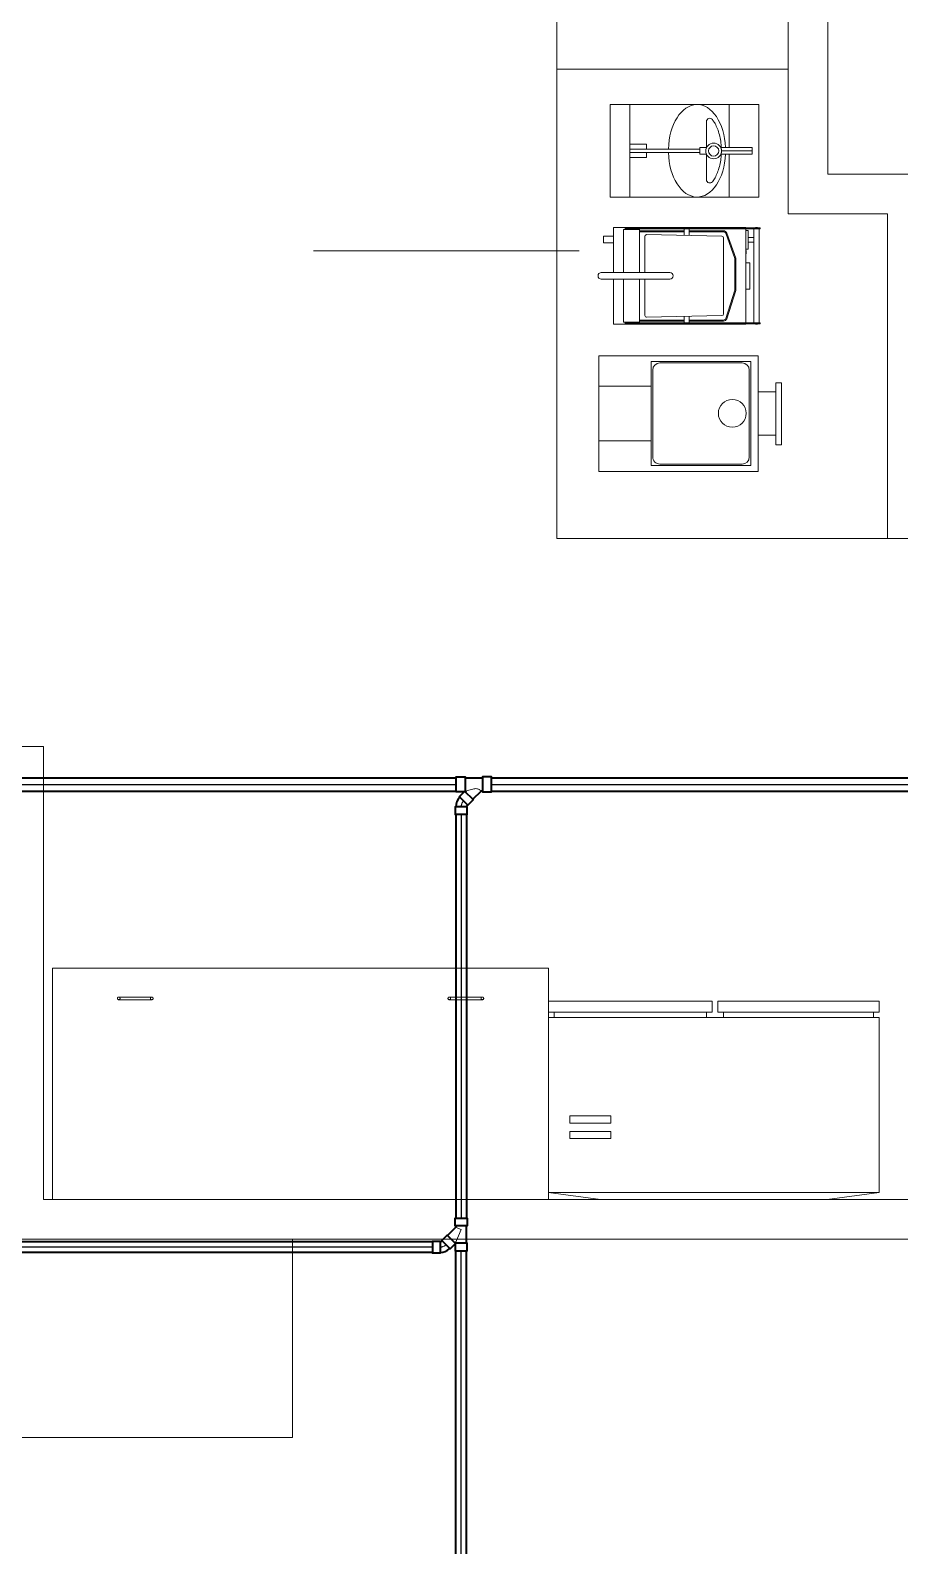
# Model space of a CAD drawing. Header units: metres. Extents: x 1587 to 89247, y -60 to 14723.
# Drawn here: x 83774 to 86404, y 6613 to 11198 of the extents above; entities that cross this region are included whole.
import ezdxf

# ---------------------------------------------------------------- set-up
doc = ezdxf.new("R2010")
doc.units = ezdxf.units.M
doc.header["$LTSCALE"] = 10
doc.linetypes.add('AXES', pattern=[50.8, 31.75, -6.35, 6.35, -6.35])
doc.linetypes.add('HIDDEN2', pattern=[4.7625, 3.175, -1.5875])
doc.layers.get('0').update_dxf_attribs({"color": 253, "lineweight": 0})
doc.layers.add('Furniture', color=7, linetype='Continuous', lineweight=13)
doc.layers.add('SN-RW', color=3, linetype='Continuous', lineweight=5)
for name, color, linetype in [('SN-RW-32', 3, 'Continuous'), ('SN-RW-32-SingleLine', 3, 'Continuous'), ('SN-RW-40', 3, 'Continuous'), ('SN-RW-40-SingleLine', 3, 'Continuous'), ('SN-RW-thin', 7, 'Continuous')]:
    doc.layers.add(name, color=color, linetype=linetype)

# ---------------------------------------------------------------- blocks, each defined once
blk = doc.blocks.new('A$C70A3162A')
at = {"layer": 'Furniture'}
for p, q in [((0, 0.4269), (0.0944, 0.4396)), ((0, 0.1096), (0, 0.4269)), ((0, 0.4269), (0, 0.1096)), ((0.6, 0.4269), (0, 0.4269)), ((0.6, 0.4269), (0, 0.4269)), ((0.5056, 0.4396), (0.0944, 0.4396)), ((0.6, 0.4269), (0.5056, 0.4396)), ((0.6, 0.1096), (0.6, 0.4269)), ((0.6, 0.1096), (0.6, 0.4269)), ((0.5614, 0.3292), (0.4869, 0.3292)), ((0.4869, 0.3292), (0.4869, 0.3164)), ((0.4869, 0.3164), (0.5614, 0.3164)), ((0.5614, 0.3164), (0.5614, 0.3292)), ((0.5614, 0.301), (0.4869, 0.301)), ((0.4869, 0.301), (0.4869, 0.2881)), ((0.4869, 0.2881), (0.5614, 0.2881)), ((0.5614, 0.2881), (0.5614, 0.301)), ((0.6, 0.1096), (0, 0.1096)), ((0, 0.1096), (0.6, 0.1096)), ((0.293, 0.0996), (0, 0.0996)), ((0, 0.0996), (0, 0.0796)), ((0.0105, 0.0996), (0.0105, 0.1096)), ((0.2825, 0.0996), (0.2825, 0.1096)), ((0.293, 0.0796), (0.293, 0.0996)), ((0.303, 0.0796), (0.303, 0.0996)), ((0.6, 0.0996), (0.303, 0.0996)), ((0.6, 0.0996), (0.303, 0.0996)), ((0.313, 0.0996), (0.313, 0.1096)), ((0.59, 0.0996), (0.59, 0.1096)), ((0.6, 0.0796), (0.6, 0.0996)), ((0.6, 0.0796), (0.6, 0.0996)), ((0.293, 0.0796), (0, 0.0796)), ((0.303, 0.0796), (0.6, 0.0796)), ((0.6, 0.0796), (0.303, 0.0796))]:
    blk.add_line(p, q, dxfattribs=at)
blk = doc.blocks.new('fdfddsd')
at = {"layer": 'Furniture'}
for p, q in [((1373.6775, 52.1497), (1373.6775, 52.1322)), ((1373.6775, 52.1497), (1373.8655, 52.1497)), ((1373.8655, 52.1497), (1373.6775, 52.1497)), ((1373.6775, 52.1322), (1373.8655, 52.1322)), ((1373.6775, 52.1322), (1373.8655, 52.1322)), ((1373.7048, 52.0787), (1373.7048, 52.1322)), ((1373.8361, 52.0787), (1373.8361, 52.1322)), ((1373.8655, 52.1322), (1373.8655, 52.1497)), ((1373.5955, 52.0787), (1373.9455, 52.0787)), ((1373.5955, 51.5967), (1373.5955, 52.0787)), ((1373.613, 52.0562), (1373.928, 52.0562)), ((1373.613, 51.7555), (1373.613, 52.0562)), ((1373.6392, 52.0518), (1373.9017, 52.0518)), ((1373.928, 51.7555), (1373.928, 52.0562)), ((1373.9455, 52.0787), (1373.9455, 51.5967)), ((1373.5955, 51.9005), (1373.5955, 52.0387)), ((1373.6173, 51.7817), (1373.6173, 52.0299)), ((1373.9236, 51.7817), (1373.9236, 52.0299)), ((1373.613, 51.7555), (1373.928, 51.7555)), ((1373.6392, 51.7598), (1373.9017, 51.7598)), ((1373.6873, 51.5967), (1373.6873, 51.7555)), ((1373.8536, 51.5967), (1373.8536, 51.7555)), ((1373.9455, 51.5967), (1373.5955, 51.5967))]:
    blk.add_line(p, q, dxfattribs=at)
blk.add_circle((1373.7699, 52.0004), 0.0421, dxfattribs=at)
for centre, start, end in [((1373.6392, 52.0299), 90, 180), ((1373.9017, 52.0299), 360, 90), ((1373.6392, 51.7817), 180, 270), ((1373.9017, 51.7817), 270, 360)]:
    blk.add_arc(centre, 0.0219, start, end, dxfattribs=at)
blk = doc.blocks.new('dfdfddsfds')
at = {"layer": 'Furniture'}
for p, q in [((1373.0291, 52.1495), (1372.6291, 52.1495)), ((1372.6291, 52.1495), (1372.6291, 52.013)), ((1372.6591, 52.143), (1372.7071, 52.143)), ((1372.6591, 52.143), (1372.6591, 52.013)), ((1372.6641, 52.1485), (1373.0291, 52.1485)), ((1372.6641, 52.1455), (1372.6641, 52.1485)), ((1373.0291, 52.1455), (1372.6641, 52.1455)), ((1372.6701, 52.1485), (1372.6701, 52.1495)), ((1372.6701, 52.1455), (1372.6701, 52.143)), ((1372.6801, 52.1485), (1372.6801, 52.1495)), ((1372.6801, 52.1455), (1372.6801, 52.143)), ((1372.7071, 52.143), (1372.7071, 52.013)), ((1372.8426, 52.1395), (1372.7071, 52.1395)), ((1372.8426, 52.1365), (1372.7071, 52.1365)), ((1372.8426, 52.1455), (1372.8426, 52.1255)), ((1372.8576, 52.1455), (1372.8576, 52.1251)), ((1372.962, 52.1395), (1372.8576, 52.1395)), ((1372.8576, 52.1365), (1372.962, 52.1365)), ((1372.9686, 52.1318), (1372.9957, 52.0557)), ((1372.9985, 52.0567), (1372.9714, 52.1328)), ((1373.0291, 52.1485), (1373.0291, 52.1495)), ((1373.0581, 52.1485), (1373.0291, 52.1485)), ((1373.0291, 52.1455), (1373.0291, 52.14)), ((1373.0691, 52.1455), (1373.0291, 52.1455)), ((1373.0291, 52.0839), (1373.0291, 52.14)), ((1373.0291, 52.14), (1373.0366, 52.14)), ((1373.0366, 52.14), (1373.0366, 52.0839)), ((1373.0531, 51.8605), (1373.0531, 52.1455)), ((1373.0581, 52.1495), (1373.0581, 52.1485)), ((1373.0641, 52.1495), (1373.0581, 52.1495)), ((1373.0641, 52.1485), (1373.0581, 52.1485)), ((1373.0641, 52.1495), (1373.0641, 52.1485)), ((1373.0641, 52.1485), (1373.0721, 52.1485)), ((1373.0691, 52.1455), (1373.0721, 52.1455)), ((1373.0691, 51.8605), (1373.0691, 52.1455)), ((1373.0721, 52.1455), (1373.0721, 52.1485)), ((1372.5991, 52.1235), (1372.5991, 52.1035)), ((1372.6291, 52.1235), (1372.5991, 52.1235)), ((1372.5991, 52.1035), (1372.6291, 52.1035)), ((1372.7241, 52.013), (1372.7241, 52.123)), ((1372.9571, 52.123), (1372.7292, 52.128)), ((1372.9621, 51.888), (1372.9621, 52.118)), ((1373.0531, 52.119), (1373.0366, 52.119)), ((1373.0531, 52.105), (1373.0366, 52.105)), ((1372.9961, 52.0534), (1372.9961, 51.9623)), ((1372.9991, 51.9623), (1372.9991, 52.0534)), ((1373.0291, 52.0795), (1373.0291, 52.0839)), ((1373.0366, 52.0839), (1373.0291, 52.0839)), ((1373.0291, 52.0795), (1373.0291, 51.8605)), ((1373.0301, 52.0795), (1373.0291, 52.0795)), ((1373.0301, 52.0695), (1373.0291, 52.0695)), ((1373.0411, 52.043), (1373.0291, 52.043)), ((1373.0301, 52.0695), (1373.0301, 52.0795)), ((1373.0411, 51.963), (1373.0411, 52.043)), ((1372.6291, 52.013), (1372.5921, 52.013)), ((1372.7991, 52.013), (1372.6291, 52.013)), ((1372.5921, 51.993), (1372.6291, 51.993)), ((1372.6291, 51.993), (1372.7991, 51.993)), ((1372.6291, 51.8565), (1372.6291, 51.993)), ((1372.6591, 51.863), (1372.6591, 51.993)), ((1372.7071, 51.863), (1372.7071, 51.993)), ((1372.7241, 51.993), (1372.7241, 51.883)), ((1372.9957, 51.9602), (1372.9684, 51.8743)), ((1372.9713, 51.8734), (1372.9986, 51.9593)), ((1373.0411, 51.963), (1373.0291, 51.963)), ((1372.6291, 51.8565), (1373.0291, 51.8565)), ((1372.6591, 51.863), (1372.7071, 51.863)), ((1373.0291, 51.8605), (1372.6641, 51.8605)), ((1372.6641, 51.8575), (1372.6641, 51.8605)), ((1372.6641, 51.8575), (1373.0291, 51.8575)), ((1372.6701, 51.8605), (1372.6701, 51.863)), ((1372.6701, 51.8575), (1372.6701, 51.8565)), ((1372.6801, 51.8605), (1372.6801, 51.863)), ((1372.6801, 51.8575), (1372.6801, 51.8565)), ((1372.8426, 51.8695), (1372.7071, 51.8695)), ((1372.7071, 51.8665), (1372.8426, 51.8665)), ((1372.7292, 51.878), (1372.9571, 51.883)), ((1372.8426, 51.8605), (1372.8426, 51.8804)), ((1372.8576, 51.8605), (1372.8576, 51.8808)), ((1372.9618, 51.8695), (1372.8576, 51.8695)), ((1372.9618, 51.8665), (1372.8576, 51.8665)), ((1373.0691, 51.8605), (1373.0291, 51.8605)), ((1373.0581, 51.8575), (1373.0291, 51.8575)), ((1373.0291, 51.8565), (1373.0291, 51.8575)), ((1373.0641, 51.8575), (1373.0581, 51.8575)), ((1373.0581, 51.8565), (1373.0581, 51.8575)), ((1373.0641, 51.8565), (1373.0581, 51.8565)), ((1373.0641, 51.8575), (1373.0721, 51.8575)), ((1373.0641, 51.8565), (1373.0641, 51.8575)), ((1373.0721, 51.8605), (1373.0691, 51.8605)), ((1373.0721, 51.8575), (1373.0721, 51.8605))]:
    blk.add_line(p, q, dxfattribs=at)
for centre, radius, start, end in [((1372.962, 52.1295), 0.01, 19.5821, 90), ((1372.962, 52.1295), 0.007, 19.5821, 90), ((1372.7291, 52.123), 0.005, 88.7434, 180), ((1372.9571, 52.118), 0.005, 360, 90), ((1372.9891, 52.0534), 0.007, 360, 19.5821), ((1372.9891, 52.0534), 0.01, 360, 19.5821), ((1372.5921, 52.003), 0.01, 90, 270), ((1372.7991, 52.003), 0.01, 270, 90), ((1372.9891, 51.9623), 0.007, 342.3582, 360), ((1372.9891, 51.9623), 0.01, 342.3582, 360), ((1372.7291, 51.883), 0.005, 180, 271.2566), ((1372.9571, 51.888), 0.005, 270, 360), ((1372.9618, 51.8765), 0.007, 270, 342.3582), ((1372.9618, 51.8765), 0.01, 270, 342.3582)]:
    blk.add_arc(centre, radius, start, end, dxfattribs=at)
blk = doc.blocks.new('fggfgdfg')
at = {"layer": 'Furniture'}
for p, q in [((1372.5315, 51.294), (1372.5315, 51.014)), ((1372.9815, 51.294), (1372.5315, 51.294)), ((1372.5915, 51.294), (1372.5915, 51.014)), ((1372.782, 51.2926), (1372.782, 51.294)), ((1372.8915, 51.294), (1372.8915, 51.164)), ((1372.9815, 51.014), (1372.9815, 51.294)), ((1372.8233, 51.1631), (1372.8233, 51.2424)), ((1372.6415, 51.174), (1372.5915, 51.174)), ((1372.6415, 51.174), (1372.6415, 51.159)), ((1372.6415, 51.159), (1372.5915, 51.159)), ((1372.6415, 51.159), (1372.5915, 51.159)), ((1372.5915, 51.149), (1372.6415, 51.149)), ((1372.5915, 51.134), (1372.6415, 51.134)), ((1372.8033, 51.159), (1372.6415, 51.159)), ((1372.6415, 51.149), (1372.8033, 51.149)), ((1372.6415, 51.149), (1372.6415, 51.134)), ((1372.8237, 51.164), (1372.8033, 51.164)), ((1372.8033, 51.144), (1372.8033, 51.164)), ((1372.8033, 51.144), (1372.8233, 51.144)), ((1372.8233, 51.0667), (1372.8233, 51.144)), ((1372.8682, 51.164), (1372.8681, 51.1588)), ((1372.8681, 51.164), (1372.9615, 51.164)), ((1372.8681, 51.1482), (1372.8681, 51.144)), ((1372.8681, 51.144), (1372.9615, 51.144)), ((1372.9615, 51.154), (1372.8687, 51.154)), ((1372.8915, 51.144), (1372.8915, 51.014)), ((1372.9615, 51.144), (1372.9615, 51.164)), ((1372.5315, 51.014), (1372.9815, 51.014))]:
    blk.add_line(p, q, dxfattribs=at)
for radius in [0.0237, 0.0155]:
    blk.add_circle((1372.845, 51.1536), radius, dxfattribs=at)
for centre, start, end in [((1372.8333, 51.2424), 37.5936, 179.9999), ((1372.8333, 51.0667), 179.9999, 322.4116)]:
    blk.add_arc(centre, 0.01, start, end, dxfattribs=at)
at = {"layer": 'Furniture', "extrusion": (0, 0, -1)}
for start_param, end_param in [(4.747278, 7.783326), (1.64312, 4.675835)]:
    blk.add_ellipse((1372.7948, 51.1542), major_axis=(0, 0.14), ratio=0.617641, start_param=start_param, end_param=end_param, dxfattribs=at)
at = {"layer": 'Furniture'}
for points, knots in [([(1372.8412, 51.2485), (1372.8413, 51.2484), (1372.8413, 51.2483), (1372.8434, 51.2456), (1372.8453, 51.2428), (1372.8499, 51.2352), (1372.8525, 51.2302), (1372.8572, 51.2193), (1372.8593, 51.2135), (1372.8629, 51.2011), (1372.8644, 51.1946), (1372.8667, 51.1813), (1372.8675, 51.1744), (1372.868, 51.1663), (1372.8681, 51.1652), (1372.8682, 51.164)], [6.9592823, 6.9592823, 6.9592823, 6.9592823, 6.9627858, 6.9627858, 7.0760525, 7.0760525, 7.2444125, 7.2444125, 7.4127725, 7.4127725, 7.5811324, 7.5811324, 7.7494924, 7.7494924, 7.7773275, 7.7773275, 7.7773275, 7.7773275]), ([(1372.8681, 51.144), (1372.8678, 51.1379), (1372.8672, 51.1318), (1372.8653, 51.1191), (1372.864, 51.1125), (1372.8607, 51.0999), (1372.8587, 51.0939), (1372.8543, 51.0826), (1372.8518, 51.0774), (1372.8466, 51.0682), (1372.844, 51.0641), (1372.8412, 51.0606)], [7.9381084, 7.9381084, 7.9381084, 7.9381084, 8.0862123, 8.0862123, 8.2545723, 8.2545723, 8.4229323, 8.4229323, 8.5912922, 8.5912922, 8.7486698, 8.7486698, 8.7486698, 8.7486698])]:
    blk.add_open_spline(points, degree=3, knots=knots, dxfattribs=at)
blk = doc.blocks.new('frez')
at = {"layer": 'Furniture', "linetype": 'HIDDEN2'}
for p, q in [((1381.7823, 138.5674), (1381.6823, 138.5674)), ((1381.7823, 138.5594), (1381.6823, 138.5594)), ((1382.6822, 138.5674), (1382.7822, 138.5674)), ((1382.6822, 138.5594), (1382.7822, 138.5594))]:
    blk.add_line(p, q, dxfattribs=at)
at = {"layer": 'Furniture'}
blk.add_lwpolyline([(1382.9823, 139.1717), (1381.4823, 139.1717), (1381.4823, 138.4717), (1382.9823, 138.4717)], close=True, dxfattribs=at)
at = {"layer": 'Furniture', "linetype": 'HIDDEN2'}
for centre, start, end in [((1381.6823, 138.5634), 90, 270), ((1381.6823, 138.5634), 270, 90), ((1381.7823, 138.5634), 90, 270), ((1381.7823, 138.5634), 270, 90), ((1382.6822, 138.5634), 90, 270), ((1382.6822, 138.5634), 270, 90), ((1382.7822, 138.5634), 90, 270), ((1382.7822, 138.5634), 270, 90)]:
    blk.add_arc(centre, 0.004, start, end, dxfattribs=at)

msp = doc.modelspace()

# ---------------------------------------------------------------- linework, layer by layer
for p, q in [((86186.8, 10762), (86186.8, 13130.3)), ((85366.8, 9660.3), (85366.8, 12880.3)), ((86066.8, 10859.1), (86066.8, 12880.3)), ((86066.8, 12880.3), (86066.8, 10642)), ((85366.8, 11080.3), (86066.8, 11080.3)), ((85366.8, 10859.1), (85366.8, 11060.3)), ((85366.8, 10859.1), (85366.8, 9660.3)), ((86066.8, 10859.1), (86066.8, 10642)), ((86486.8, 10762), (86186.8, 10762)), ((86366.8, 10642), (86066.8, 10642)), ((86366.8, 9660.3), (86366.8, 10642)), ((84631, 10530.3), (85433.9, 10530.3)), ((86366.8, 9660.3), (85366.8, 9660.3)), ((87486.8, 9660.3), (86366.8, 9660.3)), ((83006.8, 9030.3), (83814.2, 9030.3)), ((83814.2, 9030.3), (83814.2, 7660.3)), ((83814.2, 7660.3), (86560.7, 7660.3)), ((80966.8, 7540.3), (86440.7, 7540.3)), ((84566.8, 7540.3), (81566.8, 7540.3)), ((84566.8, 6940.3), (84566.8, 7540.3)), ((81566.8, 6940.3), (84566.8, 6940.3))]:
    msp.add_line(p, q)
at = {"layer": 'SN-RW', "lineweight": 35}
for p, q in [((85062.1, 8896.1), (85062.1, 8936.1)), ((85089.1, 8936.1), (85089.1, 8896.1)), ((85092.3, 8896.1), (85089.8, 8893.6)), ((85136.6, 8895.1), (85112.4, 8871)), ((85142.4, 8936.1), (85142.4, 8896.1)), ((85169.4, 8896.1), (85169.4, 8936.1)), ((85073.6, 8877.3), (85096.2, 8854.7)), ((85096.2, 8854.7), (85073.6, 8877.3)), ((85112.4, 8871), (85089.8, 8893.6)), ((85112.4, 8871), (85089.8, 8893.6)), ((85093.5, 8848.3), (85061.5, 8848.3)), ((85093.5, 8825.3), (85061.5, 8825.3)), ((85060.6, 7575.2), (85036.4, 7551)), ((85061.5, 7603.9), (85093.5, 7603.9)), ((85061.5, 7580.9), (85061.5, 7577.4)), ((85093.5, 7580.9), (85061.5, 7580.9)), ((85093.5, 7527.7), (85093.5, 7580.9)), ((84990.8, 7532.1), (84990.8, 7500.1)), ((85013.8, 7532.1), (85013.8, 7500.1)), ((85020.2, 7534.7), (85042.8, 7512.1)), ((85020.2, 7534.7), (85042.8, 7512.1)), ((85059.1, 7528.4), (85036.4, 7551)), ((85036.4, 7551), (85059.1, 7528.4)), ((85061.5, 7530.9), (85059.1, 7528.4)), ((85061.5, 7530.9), (85061.5, 7527.7)), ((85093.5, 7527.7), (85061.5, 7527.7)), ((85061.5, 7504.7), (85093.5, 7504.7))]:
    msp.add_line(p, q, dxfattribs=at)
for points in [[(85062.1, 8936.1), (85062.1, 8938.8), (85089.1, 8938.8), (85089.1, 8936.1)], [(85089.1, 8896.1), (85089.1, 8893.4), (85062.1, 8893.4), (85062.1, 8896.1)], [(85089.8, 8893.6), (85088.2, 8895.2), (85071.9, 8879), (85073.6, 8877.3)], [(85073.6, 8877.3), (85071.9, 8879), (85088.2, 8895.2), (85089.8, 8893.6)], [(85169.4, 8936.1), (85169.4, 8938.8), (85142.4, 8938.8), (85142.4, 8936.1)], [(85142.4, 8896.1), (85142.4, 8893.4), (85169.4, 8893.4), (85169.4, 8896.1)], [(85096.2, 8854.7), (85097.8, 8853.1), (85114.1, 8869.3), (85112.4, 8871)], [(85112.4, 8871), (85114.1, 8869.3), (85097.8, 8853.1), (85096.2, 8854.7)], [(85061.5, 8848.3), (85059.2, 8848.3), (85059.2, 8825.3), (85061.5, 8825.3)], [(85093.5, 8825.3), (85095.8, 8825.3), (85095.8, 8848.3), (85093.5, 8848.3)], [(85061.5, 7580.9), (85059.2, 7580.9), (85059.2, 7603.9), (85061.5, 7603.9)], [(85093.5, 7603.9), (85095.8, 7603.9), (85095.8, 7580.9), (85093.5, 7580.9)], [(84990.8, 7532.1), (84990.8, 7534.4), (85013.8, 7534.4), (85013.8, 7532.1)], [(85036.4, 7551), (85034.8, 7552.6), (85018.5, 7536.4), (85020.2, 7534.7)], [(85036.4, 7551), (85034.8, 7552.6), (85018.5, 7536.4), (85020.2, 7534.7)], [(85042.8, 7512.1), (85044.4, 7510.5), (85060.7, 7526.8), (85059.1, 7528.4)], [(85042.8, 7512.1), (85044.4, 7510.5), (85060.7, 7526.8), (85059.1, 7528.4)], [(85061.5, 7527.7), (85059.2, 7527.7), (85059.2, 7504.7), (85061.5, 7504.7)], [(85093.5, 7504.7), (85095.8, 7504.7), (85095.8, 7527.7), (85093.5, 7527.7)], [(85013.8, 7500.1), (85013.8, 7497.8), (84990.8, 7497.8), (84990.8, 7500.1)]]:
    msp.add_lwpolyline(points, dxfattribs=at)
at = {"layer": 'SN-RW', "lineweight": 35, "ltscale": 1.032}
for centre, radius, start, end in [((85138.9, 8892.9), 3.2, 90, 135), ((85102.5, 8848.3), 41, 135, 180), ((85102.5, 8848.3), 9, 135, 180), ((85058.3, 7577.4), 3.2, 315, 0), ((85013.8, 7541.1), 9, 270, 315), ((85013.8, 7541.1), 41, 270, 315)]:
    msp.add_arc(centre, radius, start, end, dxfattribs=at)
at = {"layer": 'SN-RW-32', "lineweight": 35}
for p, q in [((85061.5, 8825.3), (85061.5, 7603.9)), ((85093.5, 8825.3), (85093.5, 7603.9)), ((84990.8, 7532.1), (81098.7, 7532.1)), ((84990.8, 7500.1), (81098.7, 7500.1)), ((85061.5, 4588.5), (85061.5, 7504.7)), ((85093.5, 4588.5), (85093.5, 7504.7))]:
    msp.add_line(p, q, dxfattribs=at)
at = {"layer": 'SN-RW-32-SingleLine'}
for p, q in [((85077.5, 8825.3), (85077.5, 7603.9)), ((84990.8, 7516.1), (81098.7, 7516.1)), ((85077.5, 4588.5), (85077.5, 7504.7))]:
    msp.add_line(p, q, dxfattribs=at)
at = {"layer": 'SN-RW-40', "lineweight": 35}
for p, q in [((82101.8, 8936.1), (85062.1, 8936.1)), ((82101.8, 8896.1), (85062.1, 8896.1)), ((85089.1, 8936.1), (85142.4, 8936.1)), ((85092.3, 8896.1), (85089.1, 8896.1)), ((85142.4, 8896.1), (85138.9, 8896.1)), ((85169.4, 8936.1), (86469.4, 8936.1)), ((85169.4, 8896.1), (86469.4, 8896.1))]:
    msp.add_line(p, q, dxfattribs=at)
at = {"layer": 'SN-RW-40-SingleLine'}
for p, q in [((82101.8, 8916.1), (85062.1, 8916.1)), ((85169.4, 8916.1), (86469.4, 8916.1))]:
    msp.add_line(p, q, dxfattribs=at)
at = {"layer": 'SN-RW-thin', "linetype": 'Continuous', "lineweight": 20}
msp.add_lwpolyline([(85061.5, 7579.3), (85063.7, 7575.2), (85069.5, 7572.8), (85077.5, 7569.5), (85069.5, 7550.2), (85063.7, 7536), (85061.5, 7530.9)], dxfattribs=at)
at = {"layer": 'SN-RW-thin', "linetype": 'AXES', "lineweight": 20, "ltscale": 1.032}
for centre, start, end in [((85102.5, 8848.3), 135, 180), ((85013.8, 7541.1), 270, 315)]:
    msp.add_arc(centre, 25, start, end, dxfattribs=at)
at = {"layer": 'SN-RW-thin', "linetype": 'Continuous', "lineweight": 20}
msp.add_open_spline([(85140.8, 8896.1), (85136.2, 8897.7), (85131.8, 8901.7), (85122.9, 8904.1), (85109.2, 8901.7), (85097, 8897.7), (85092.3, 8896.1)], degree=3, dxfattribs=at)

# ---------------------------------------------------------------- block references
at = {"layer": 'Furniture', "lineweight": 9, "xscale": 1000, "yscale": 1000, "zscale": 1000}
for name, p in [('fggfgdfg', (-1287003.9, -40321)), ('dfdfddsfds', (-1287090.8, -41548.4))]:
    msp.add_blockref(name, p, dxfattribs=at)
at = {"layer": 'Furniture', "lineweight": 9}
for name, p, xscale, yscale, zscale, rotation in [('fdfddsd', (33897, 1383808.7), 1000, 1000, 1000, 270), ('frez', (1466823.8, 146832), 1000, 1000, 1000, 180), ('A$C70A3162A', (86341.6, 8393), 1666.666666668561, 1666.666666668561, 1666.666666668561, 180)]:
    msp.add_blockref(name, p, dxfattribs=dict(at, xscale=xscale, yscale=yscale, zscale=zscale, rotation=rotation))

doc.saveas('drawing.dxf')
